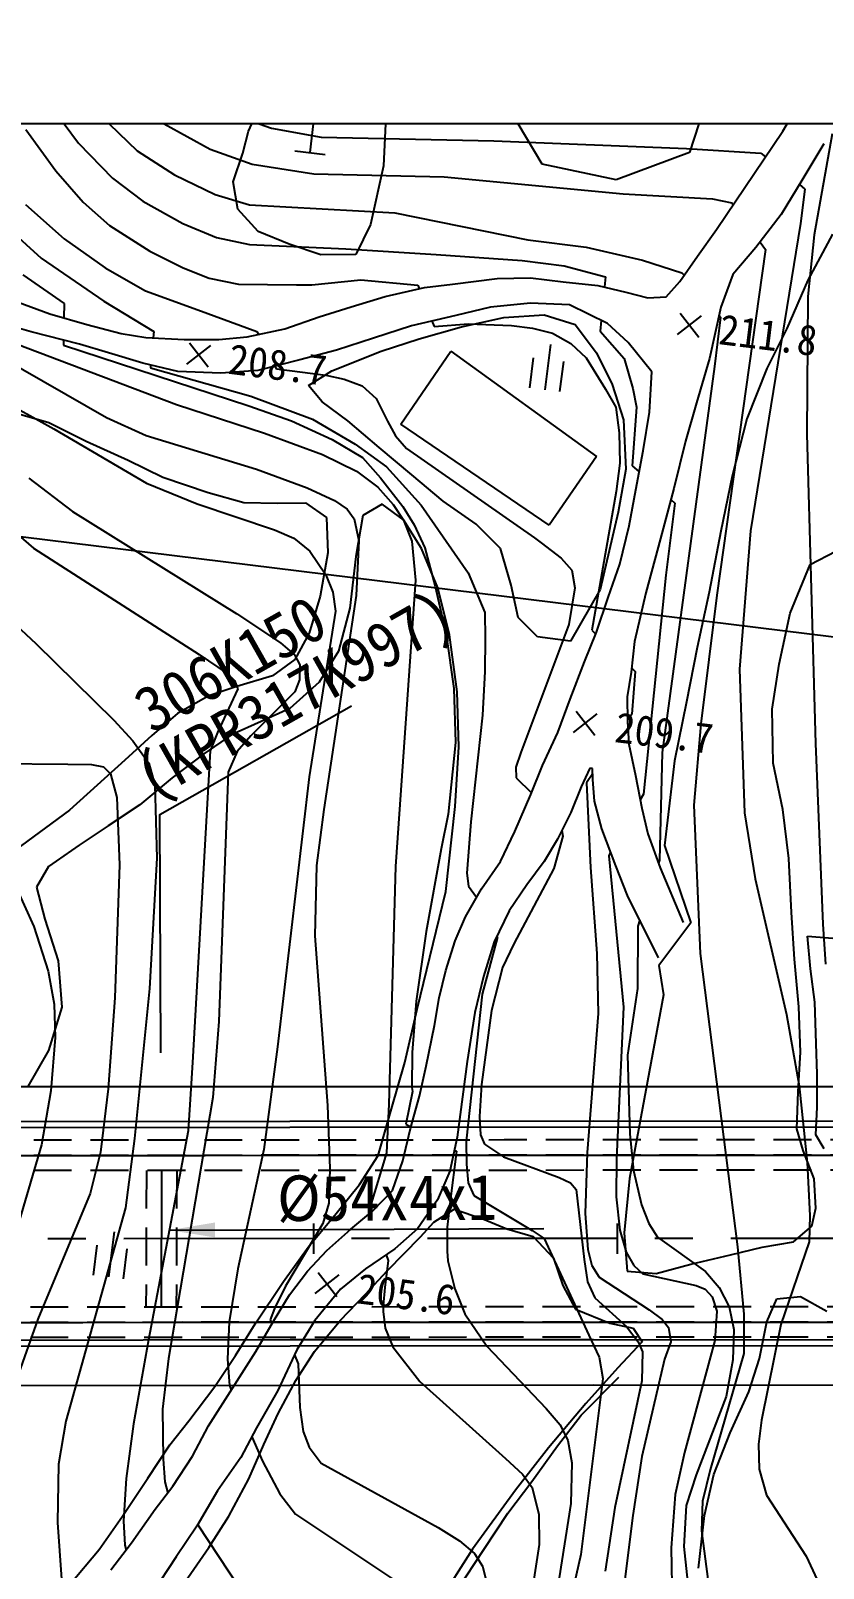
# Model space of a CAD drawing. Header units: millimetres. Extents: x 8678 to 9474, y 1103 to 1809.
# Drawn here: x 9205.9 to 9258.2, y 1453.7 to 1555 of the extents above; entities that cross this region are included whole.
import ezdxf
from ezdxf.enums import TextEntityAlignment as Align
from ezdxf.xclip import XClip

# ---------------------------------------------------------------- set-up
doc = ezdxf.new("R2010")
doc.units = ezdxf.units.MM
doc.header["$LTSCALE"] = 10
doc.header["$MEASUREMENT"] = 0
doc.header["$XCLIPFRAME"] = 2
doc.linetypes.add('CENTER', pattern=[2, 1.25, -0.25, 0.25, -0.25])
doc.linetypes.add('HIDDEN', pattern=[0.375, 0.25, -0.125])
doc.layers.add('TX-PAPR', color=2, linetype='Continuous', plot=False)
doc.layers.add('TZ-BASE', color=253, linetype='Continuous')
doc.layers.add('TZ-CABL', color=4, linetype='Continuous')
doc.styles.add('GR', font='GulimChe.ttf')
doc.styles.add('HANA', font='GulimChe.ttf')
doc.styles.get("Standard").update_dxf_attribs({"font": 'GulimChe.ttf'})
doc.linetypes.add('ZIGZAG', pattern='A,0.0001,-0.2,[131,ltypeshp.shx,S=0.2,R=0,X=-0.2,Y=0],-0.4,[131,ltypeshp.shx,S=0.2,R=180,X=0.2,Y=0],-0.2', length=0.8001)
doc.dimstyles.get("Standard").update_dxf_attribs({"dimtxt": 0.18, "dimasz": 0.18, "dimexe": 0.18, "dimexo": 0.0625, "dimgap": 0.09, "dimtad": 0, "dimtih": 1, "dimtoh": 1, "dimdec": 4, "dimzin": 0, "dimdsep": 46, "dimtxsty": 'Standard', "dimcen": 0.09, "dimadec": 0, "dimazin": 0, "dimtfac": 1, "dimtdec": 4, "dimtofl": 0, "dimtmove": 0, "dimatfit": 3, "dimfxl": 0, "dimtolj": 1, "dimtzin": 0, "dimarcsym": 0})

# ---------------------------------------------------------------- blocks, each defined once
blk = doc.blocks.new('JD-CGHF56FJ')
at = {"layer": 'TZ-BASE'}
for p, q in [((79.56, 92.47), (512.16, 38.99)), ((441.78, 77.35, 211), (444.51, 73.73, 211)), ((455.7, 74.52, 215.79), (457.14, 77.67, 215.79)), ((486.15, 77.32, 217.1), (484.77, 73.11, 217.1)), ((490.91, 74.53, 188.85), (492.72, 77.33, 188.85)), ((464.78, 76.22, 215.79), (464.6, 72.24, 215.79)), ((445.99, 75.5, 212), (448.36, 73.24, 212)), ((449.99, 75.09, 213), (453.19, 73.34, 213)), ((454.38, 75.66, 214), (457.23, 74.73, 214)), ((459.76, 73.11, 214.69), (460.05, 75.49, 214.69)), ((475.05, 72.36, 217.1), (473.33, 75.23, 217.1)), ((441.04, 74.64, 210), (443.02, 71.91, 210)), ((455.34, 73.07, 215.79), (455.7, 74.52, 215.79)), ((457.23, 74.73, 214), (460.49, 74.14, 214)), ((460.49, 74.14, 214), (471.87, 73.89, 214)), ((486.55, 68.05, 188.85), (490.91, 74.53, 188.85)), ((494.17, 74.34, 215), (492.98, 67.7, 215)), ((444.51, 73.73, 211), (446.74, 71.42, 211)), ((448.36, 73.24, 212), (450.84, 71.64, 212)), ((453.19, 73.34, 213), (455.94, 72.35, 213)), ((454.7, 71.19, 215.79), (455.34, 73.07, 215.79)), ((458.77, 73.23, 214.69), (460.75, 72.98, 214.69)), ((471.87, 73.89, 214), (484.58, 73.38, 214)), ((484.77, 73.11, 217.1), (479.93, 71.33, 217.1)), ((484.58, 73.38, 214), (489.46, 73.08, 214)), ((489.46, 73.08, 214), (489.77, 72.83, 214)), ((493.62, 73.69, 212.55), (492.18, 71.28, 212.55)), ((434.79, 72.78, 208), (442.04, 66.15, 208)), ((455.94, 72.35, 213), (460.01, 71.72, 213)), ((464.6, 72.24, 215.79), (463.75, 68.37, 215.79)), ((479.93, 71.33, 217.1), (475.05, 72.36, 217.1)), ((443.02, 71.91, 210), (444.81, 69.85, 210)), ((446.74, 71.42, 211), (448.74, 69.91, 211)), ((450.84, 71.64, 212), (453.52, 70.36, 212)), ((455, 69.38, 215.79), (454.7, 71.19, 215.79)), ((460.01, 71.72, 213), (468.61, 71.52, 213)), ((468.61, 71.52, 213), (480.4, 70.39, 213)), ((492.18, 71.28, 212.55), (490.8, 69.04, 212.55)), ((492.01, 71.01, 214), (492.37, 70.71, 214)), ((448.74, 69.91, 211), (451.37, 68.44, 211)), ((453.52, 70.36, 212), (455.78, 69.68, 212)), ((480.4, 70.39, 213), (486.28, 70.06, 213)), ((486.28, 70.06, 213), (487.55, 69.81, 213)), ((492.37, 70.71, 214), (492.09, 68.44, 214)), ((441, 69.7, 209), (443.55, 67.44, 209)), ((444.81, 69.85, 210), (446.54, 68.3, 210)), ((456.34, 67.91, 215.79), (455, 69.38, 215.79)), ((455.78, 69.68, 212), (465.36, 69.15, 212)), ((465.36, 69.15, 212), (474.11, 67.36, 212)), ((487.55, 69.81, 213), (487.64, 69.68, 213)), ((490.8, 69.04, 212.55), (489.15, 66.85, 212.55)), ((446.54, 68.3, 210), (449.2, 66.61, 210)), ((451.37, 68.44, 211), (453.6, 67.52, 211)), ((458.39, 67.08, 215.79), (456.34, 67.91, 215.79)), ((463.75, 68.37, 215.79), (462.79, 66.4, 215.79)), ((485.29, 66.28, 188.85), (486.55, 68.05, 188.85)), ((492.09, 68.44, 214), (488.79, 48.2, 214)), ((443.55, 67.44, 209), (446.27, 65.51, 209)), ((453.6, 67.52, 211), (455.78, 67.05, 211)), ((455.78, 67.05, 211), (462.11, 66.78, 211)), ((460.48, 66.37, 215.79), (458.39, 67.08, 215.79)), ((474.11, 67.36, 212), (477.96, 66.88, 212)), ((477.96, 66.88, 212), (481.67, 66.02, 212)), ((489.42, 67.21, 213), (489.78, 66.72, 213)), ((494.2, 67.73, 212.7), (492.56, 64.7, 212.7)), ((492.98, 67.7, 215), (492.57, 63.63, 215)), ((442.04, 66.15, 208), (446.18, 63.33, 208)), ((449.2, 66.61, 210), (451.41, 65.51, 210)), ((462.79, 66.4, 215.79), (460.48, 66.37, 215.79)), ((462.11, 66.78, 211), (468.08, 66.4, 211)), ((468.08, 66.4, 211), (473.74, 66, 211)), ((473.74, 66, 211), (476.51, 65.66, 211)), ((481.67, 66.02, 212), (484.27, 65.2, 212)), ((484.14, 64.61, 188.85), (485.29, 66.28, 188.85)), ((489.78, 66.72, 213), (486.56, 43.96, 213)), ((489.15, 66.85, 212.55), (487.62, 65.09, 212.55)), ((440.84, 65.06, 207), (443.56, 63.18, 207)), ((446.27, 65.51, 209), (448.92, 64, 209)), ((451.41, 65.51, 210), (453.11, 64.83, 210)), ((472.1, 64.82, 188.85), (474.29, 64.87, 188.85)), ((474.29, 64.87, 188.85), (476.44, 64.6, 188.85)), ((476.51, 65.66, 211), (479.23, 64.92, 211)), ((479.23, 64.92, 211), (479.16, 64.26, 211)), ((484.27, 65.2, 212), (484.43, 65.02, 212)), ((487.62, 65.09, 212.55), (486.84, 62.93, 212.55)), ((448.92, 64, 209), (452.36, 62.75, 209)), ((453.11, 64.83, 210), (455.04, 64.45, 210)), ((455.04, 64.45, 210), (458.86, 64.41, 210)), ((458.86, 64.41, 210), (459.89, 64.4, 210)), ((459.89, 64.4, 210), (463.12, 64.72, 210)), ((463.12, 64.72, 210), (466.86, 64.38, 210)), ((464.72, 63.63, 188.85), (467.31, 64.23, 188.85)), ((466.86, 64.38, 210), (466.95, 64.15, 210)), ((467.31, 64.23, 188.85), (469.15, 64.44, 188.85)), ((469.15, 64.44, 188.85), (472.1, 64.82, 188.85)), ((476.44, 64.6, 188.85), (478.73, 64.36, 188.85)), ((478.73, 64.36, 188.85), (480.58, 63.91, 188.85)), ((480.58, 63.91, 188.85), (482.03, 63.55, 188.85)), ((483.24, 63.62, 188.85), (484.14, 64.61, 188.85)), ((492.56, 64.7, 212.7), (491.19, 61.53, 212.7)), ((440.53, 63.26, 188.85), (442.61, 62.49, 188.85)), ((443.56, 63.18, 207), (443.54, 62.22, 207)), ((446.18, 63.33, 208), (449.47, 61.33, 208)), ((460.37, 62.3, 188.85), (462.48, 62.94, 188.85)), ((462.48, 62.94, 188.85), (464.72, 63.63, 188.85)), ((471.65, 62.92, 188.97), (469.38, 62.38, 188.97)), ((474.28, 63.2, 188.97), (471.65, 62.92, 188.97)), ((476.87, 63.08, 188.97), (474.28, 63.2, 188.97)), ((479.36, 61.86, 188.97), (476.87, 63.08, 188.97)), ((482.03, 63.55, 188.85), (483.24, 63.62, 188.85)), ((486.84, 62.93, 212.55), (486.09, 59.54, 212.55)), ((492.57, 63.63, 215), (492.5, 54.57, 215)), ((441.39, 61.31, 188.97), (438.63, 62.08, 188.97)), ((442.61, 62.49, 188.85), (445.06, 61.79, 188.85)), ((452.36, 62.75, 209), (456.26, 61.32, 209)), ((458.09, 61.51, 188.85), (460.37, 62.3, 188.85)), ((469.38, 62.38, 188.97), (466.44, 61.7, 188.97)), ((467.79, 62.02, 210), (467.94, 61.65, 210)), ((467.94, 61.65, 210), (470.21, 61.84, 210)), ((469.74, 61.63, 209.11), (472.53, 62.24, 209.11)), ((470.21, 61.84, 210), (473.03, 61.73, 210)), ((472.53, 62.24, 209.11), (475.18, 62.42, 209.11)), ((475.18, 62.42, 209.11), (477.24, 61.79, 209.11)), ((478.95, 62.06, 211), (478.88, 61.35, 211)), ((480.73, 60.6, 188.97), (479.36, 61.86, 188.97)), ((483.98, 61.13, 211.78), (485.55, 62.36, 211.78)), ((484.15, 62.53, 211.78), (485.38, 60.95, 211.78)), ((486.82, 62.28, 212), (486.42, 59.02, 212)), ((486.73, 62.39, 212), (486.82, 62.28, 212)), ((437.71, 61.52, 206), (450.97, 56.51, 206)), ((444.58, 60.5, 188.97), (441.39, 61.31, 188.97)), ((445.06, 61.79, 188.85), (447.31, 61.2, 188.85)), ((447.31, 61.2, 188.85), (448.95, 60.94, 188.85)), ((448.95, 60.94, 188.85), (451.47, 60.79, 188.85)), ((449.47, 61.33, 208), (449.43, 60.91, 208)), ((451.47, 60.79, 188.85), (453.75, 60.8, 188.85)), ((453.75, 60.8, 188.85), (455.61, 60.98, 188.85)), ((455.61, 60.98, 188.85), (458.09, 61.51, 188.85)), ((456.26, 61.32, 209), (456.36, 61.14, 209)), ((463.95, 60.88, 188.97), (461.5, 60.1, 188.97)), ((466.44, 61.7, 188.97), (463.95, 60.88, 188.97)), ((464.45, 60.04, 209.11), (466.96, 60.85, 209.11)), ((466.96, 60.85, 209.11), (469.74, 61.63, 209.11)), ((473.03, 61.73, 210), (474.42, 61.55, 210)), ((474.42, 61.55, 210), (475.74, 61.21, 210)), ((475.74, 61.21, 210), (476.95, 60.53, 210)), ((477.24, 61.79, 209.11), (478.64, 59.91, 209.11)), ((478.88, 61.35, 211), (480.47, 59.55, 211)), ((491.19, 61.53, 212.7), (489.87, 58.88, 212.7)), ((433.98, 59.84, 204), (442.87, 54.92, 204)), ((443.52, 60.77, 207), (443.51, 60.42, 207)), ((443.51, 60.42, 207), (455.72, 56.43, 207)), ((446.49, 59.91, 188.97), (444.58, 60.5, 188.97)), ((448.74, 59.24, 188.97), (446.49, 59.91, 188.97)), ((451.65, 59.17, 208.66), (453.23, 60.4, 208.66)), ((451.82, 60.57, 208.66), (453.05, 58.99, 208.66)), ((461.5, 60.1, 188.97), (459.09, 59.46, 188.97)), ((461.2, 58.74, 209.11), (464.45, 60.04, 209.11)), ((465.74, 55.23, 211.6), (469.03, 60.03, 211.6)), ((469.03, 60.03, 211.6), (478.64, 53.09, 211.6)), ((475.61, 60.47, 209.6), (475.24, 57.49, 209.6)), ((476.95, 60.53, 210), (477.96, 59.58, 210)), ((478.64, 59.91, 209.11), (479.67, 57.83, 209.11)), ((482.29, 58.66, 188.97), (480.73, 60.6, 188.97)), ((439.5, 59.59, 205), (446.35, 55.66, 205)), ((451.06, 58.69, 188.97), (448.74, 59.24, 188.97)), ((449.25, 59.12, 208), (449.24, 58.94, 208)), ((449.24, 58.94, 208), (455.85, 57.06, 208)), ((459.09, 59.46, 188.97), (456.33, 58.76, 188.97)), ((457.45, 59.05, 209), (457.55, 58.86, 209)), ((457.55, 58.86, 209), (460.81, 58.45, 209)), ((474.25, 57.61, 209.6), (474.49, 59.6, 209.6)), ((476.23, 57.37, 209.6), (476.48, 59.35, 209.6)), ((477.96, 59.58, 210), (479.24, 57.53, 210)), ((480.47, 59.55, 211), (481.03, 57.58, 211)), ((486.42, 59.02, 212), (482.97, 33.58, 212)), ((486.09, 59.54, 212.55), (485.23, 56.63, 212.55)), ((489.87, 58.88, 212.7), (488.54, 55.58, 212.7)), ((453.88, 58.59, 188.97), (451.06, 58.69, 188.97)), ((456.33, 58.76, 188.97), (453.88, 58.59, 188.97)), ((459.66, 57.76, 209.11), (461.2, 58.74, 209.11)), ((460.57, 56.7, 209.11), (459.66, 57.76, 209.11)), ((460.81, 58.45, 209), (462.02, 58.19, 209)), ((462.02, 58.19, 209), (463.2, 57.74, 209)), ((479.67, 57.83, 209.11), (480.42, 55.5, 209.11)), ((482.14, 56.01, 188.97), (482.29, 58.66, 188.97)), ((455.85, 57.06, 208), (459.92, 55.55, 208)), ((463.2, 57.74, 209), (464.11, 56.92, 209)), ((464.11, 56.92, 209), (464.86, 55.41, 209)), ((479.24, 57.53, 210), (479.92, 56.33, 210)), ((481.03, 57.58, 211), (481.27, 56.35, 211)), ((439.72, 56.14, 199.24), (442.55, 55.32, 199.24)), ((450.97, 56.51, 206), (456.77, 54.63, 206)), ((455.72, 56.43, 207), (458.55, 55.43, 207)), ((462.26, 55.44, 209.11), (460.57, 56.7, 209.11)), ((479.92, 56.33, 210), (480.13, 54.65, 210)), ((481.27, 56.35, 211), (481, 52.47, 211)), ((481.71, 53.47, 188.97), (482.14, 56.01, 188.97)), ((485.23, 56.63, 212.55), (484.5, 54.1, 212.55)), ((442.55, 55.32, 199.24), (445, 54.11, 199.24)), ((442.87, 54.92, 204), (448.98, 51.33, 204)), ((446.35, 55.66, 205), (448.97, 54.48, 205)), ((458.55, 55.43, 207), (461.23, 54.21, 207)), ((459.92, 55.55, 208), (462.73, 53.91, 208)), ((464.32, 53.68, 209.11), (462.26, 55.44, 209.11)), ((464.86, 55.41, 209), (465.4, 54.46, 209)), ((475.52, 48.56, 211.6), (465.74, 55.23, 211.6)), ((480.42, 55.5, 209.11), (480.58, 52.25, 209.11)), ((488.54, 55.58, 212.7), (487.57, 51.8, 212.7)), ((445, 54.11, 199.24), (447.77, 52.84, 199.24)), ((448.97, 54.48, 205), (456.24, 52.25, 205)), ((456.77, 54.63, 206), (460.58, 53.23, 206)), ((461.23, 54.21, 207), (463.21, 53.02, 207)), ((462.73, 53.91, 208), (464.79, 52.41, 208)), ((465.4, 54.46, 209), (466.12, 53.61, 209)), ((480.13, 54.65, 210), (480.17, 52.64, 210)), ((484.5, 54.1, 212.55), (483.74, 50.99, 212.55)), ((492.5, 54.57, 215), (493.07, 34.17, 215)), ((447.77, 52.84, 199.24), (450.07, 51.72, 199.24)), ((460.58, 53.23, 206), (462.82, 52.13, 206)), ((463.21, 53.02, 207), (464.4, 51.69, 207)), ((466.47, 51.88, 209.11), (464.32, 53.68, 209.11)), ((466.12, 53.61, 209), (474.55, 47.73, 209)), ((478.64, 53.09, 211.6), (475.52, 48.56, 211.6)), ((481.24, 50.9, 188.97), (481.71, 53.47, 188.97)), ((441.22, 51.67, 203), (444.11, 49.47, 203)), ((450.07, 51.72, 199.24), (453.04, 50.71, 199.24)), ((456.24, 52.25, 205), (459.57, 51.03, 205)), ((462.82, 52.13, 206), (464.22, 51.07, 206)), ((464.4, 51.69, 207), (465.88, 49.8, 207)), ((464.79, 52.41, 208), (467.08, 49.89, 208)), ((468.54, 50.14, 209.11), (466.47, 51.88, 209.11)), ((480.17, 52.64, 210), (479.94, 50.78, 210)), ((480.58, 52.25, 209.11), (480.07, 49.42, 209.11)), ((481, 52.47, 211), (481.45, 52.07, 211)), ((487.57, 51.8, 212.7), (486.83, 48.17, 212.7)), ((448.98, 51.33, 204), (452.33, 49.96, 204)), ((453.04, 50.71, 199.24), (455.39, 50.05, 199.24)), ((459.57, 51.03, 205), (461.38, 50.19, 205)), ((464.22, 51.07, 206), (465.24, 49.93, 206)), ((479.94, 50.78, 210), (478.34, 41.64, 210)), ((480.79, 48.51, 188.97), (481.24, 50.9, 188.97)), ((483.74, 50.99, 212.55), (482.85, 47.69, 212.55)), ((438.42, 49.73, 202), (441.54, 47.04, 202)), ((452.33, 49.96, 204), (457.41, 48.26, 204)), ((455.39, 50.05, 199.24), (457.61, 50.02, 199.24)), ((457.61, 50.02, 199.24), (459.46, 50.03, 199.24)), ((459.46, 50.03, 199.24), (460.85, 49.08, 199.24)), ((461.38, 50.19, 205), (462.2, 49.61, 205)), ((464.51, 49.95, 207.1), (463.25, 49.21, 207.1)), ((465.93, 48.92, 207.1), (464.51, 49.95, 207.1)), ((465.24, 49.93, 206), (465.93, 48.89, 206)), ((465.88, 49.8, 207), (466.62, 48.58, 207)), ((467.08, 49.89, 208), (470.19, 45.43, 208)), ((470.7, 48.63, 209.11), (468.54, 50.14, 209.11)), ((483.8, 50.02, 211), (483.21, 45.28, 211)), ((483.54, 50.25, 211), (483.8, 50.02, 211)), ((444.11, 49.47, 203), (454.93, 42.73, 203)), ((460.85, 49.08, 199.24), (460.93, 46.74, 199.24)), ((462.2, 49.61, 205), (462.68, 48.99, 205)), ((462.68, 48.99, 205), (462.97, 47.53, 205)), ((463.25, 49.21, 207.1), (462.77, 46.5, 207.1)), ((467.11, 47.03, 207.1), (465.93, 48.92, 207.1)), ((465.93, 48.89, 206), (466.46, 47.51, 206)), ((472.31, 47.02, 209.11), (470.7, 48.63, 209.11)), ((480.07, 49.42, 209.11), (478.89, 44.32, 209.11)), ((457.41, 48.26, 204), (458.69, 47.7, 204)), ((458.69, 47.7, 204), (459.75, 46.86, 204)), ((466.62, 48.58, 207), (467.32, 47.08, 207)), ((474.55, 47.73, 209), (475, 47.4, 209)), ((480.17, 45.99, 188.97), (480.79, 48.51, 188.97)), ((482.85, 47.69, 212.55), (481.88, 44.11, 212.55)), ((486.83, 48.17, 212.7), (486.07, 44.15, 212.7)), ((488.79, 48.2, 214), (488.06, 39.07, 214)), ((435.31, 46.68, 201), (441.69, 40.77, 201)), ((441.54, 47.04, 202), (452.46, 40.04, 202)), ((459.75, 46.86, 204), (460.81, 45.29, 204)), ((460.93, 46.74, 199.24), (460.42, 43.88, 199.24)), ((462.97, 47.53, 205), (462.8, 43.92, 205)), ((466.46, 47.51, 206), (466.72, 44.95, 206)), ((468.18, 44.43, 207.1), (467.11, 47.03, 207.1)), ((467.32, 47.08, 207), (468.01, 44.52, 207)), ((473.01, 44.61, 209.11), (472.31, 47.02, 209.11)), ((475, 47.4, 209), (476.3, 46.39, 209)), ((492.71, 45.97, 212.7), (494.42, 46.86, 212.7)), ((462.77, 46.5, 207.1), (462.38, 43.1, 207.1)), ((476.3, 46.39, 209), (477.02, 45.59, 209)), ((477.02, 45.59, 209), (477.22, 44.44, 209)), ((479.41, 43.8, 188.97), (480.17, 45.99, 188.97)), ((491.41, 42.77, 212.7), (492.71, 45.97, 212.7)), ((460.81, 45.29, 204), (461.26, 44.14, 204)), ((466.72, 44.95, 206), (465.39, 26.08, 206)), ((470.19, 45.43, 208), (471.28, 42.81, 208)), ((473.47, 42.49, 209.11), (473.01, 44.61, 209.11)), ((483.21, 45.28, 211), (481.73, 30.83, 211)), ((460.42, 43.88, 199.24), (459.7, 41.44, 199.24)), ((462.8, 43.92, 205), (460.66, 29.82, 205)), ((461.26, 44.14, 204), (461.45, 42.9, 204)), ((468.01, 44.52, 207), (468.74, 41.35, 207)), ((468.95, 41.34, 207.1), (468.18, 44.43, 207.1)), ((477.22, 44.44, 209), (476.81, 42.03, 209)), ((478.89, 44.32, 209.11), (476.93, 40.92, 209.11)), ((478.63, 41.52, 188.97), (479.41, 43.8, 188.97)), ((481.88, 44.11, 212.55), (481.15, 40.9, 212.55)), ((486.07, 44.15, 212.7), (485.28, 40.51, 212.7)), ((486.56, 43.96, 213), (485.51, 35.47, 213)), ((454.93, 42.73, 203), (457.81, 40.81, 203)), ((461.45, 42.9, 204), (459.7, 31.99, 204)), ((462.38, 43.1, 207.1), (461.64, 40.27, 207.1)), ((471.28, 42.81, 208), (471.3, 41.1, 208)), ((490.68, 39.4, 212.7), (491.41, 42.77, 212.7)), ((474.75, 41.2, 209.11), (473.47, 42.49, 209.11)), ((476.81, 42.03, 209), (473.65, 33.58, 209)), ((478.34, 41.64, 210), (478.58, 41.41, 210)), ((441.69, 40.77, 201), (446.84, 35.71, 201)), ((457.81, 40.81, 203), (458.73, 40.02, 203)), ((459.7, 41.44, 199.24), (458.76, 39.72, 199.24)), ((468.74, 41.35, 207), (469.24, 37.81, 207)), ((469.46, 37.59, 207.1), (468.95, 41.34, 207.1)), ((471.3, 41.1, 208), (471.27, 38.92, 208)), ((476.93, 40.92, 209.11), (474.75, 41.2, 209.11)), ((477.84, 39.55, 188.97), (478.63, 41.52, 188.97)), ((481.15, 40.9, 212.55), (480.92, 38.87, 212.55)), ((452.46, 40.04, 202), (454.31, 38.8, 202)), ((458.76, 39.72, 199.24), (457.28, 38.63, 199.24)), ((458.73, 40.02, 203), (459.08, 39.37, 203)), ((461.64, 40.27, 207.1), (460.36, 38.23, 207.1)), ((476.91, 37.09, 188.97), (477.84, 39.55, 188.97)), ((485.28, 40.51, 212.7), (484.58, 36.92, 212.7)), ((454.31, 38.8, 202), (454.78, 38.34, 202)), ((457.28, 38.63, 199.24), (454.93, 37.93, 199.24)), ((459.08, 39.37, 203), (459.07, 38.37, 203)), ((471.27, 38.92, 208), (471.13, 36.04, 208)), ((480.92, 38.87, 212.55), (480.67, 37.26, 212.55)), ((480.95, 39.16, 210), (481.19, 38.93, 210)), ((481.19, 38.93, 210), (480.97, 36.12, 210)), ((488.06, 39.07, 214), (488.4, 29.6, 214)), ((490.21, 36.43, 212.7), (490.68, 39.4, 212.7)), ((454.93, 37.93, 199.24), (453.1, 37.31, 199.24)), ((455, 37.78, 202), (453.66, 34.91, 202)), ((454.78, 38.34, 202), (455, 37.78, 202)), ((458.75, 37.58, 203), (455.85, 34.68, 203)), ((460.36, 38.23, 207.1), (458.43, 36.48, 207.1)), ((459.07, 38.37, 203), (458.75, 37.58, 203)), ((469.24, 37.81, 207), (469.34, 34.25, 207)), ((469.57, 33.96, 207.1), (469.46, 37.59, 207.1)), ((453.1, 37.31, 199.24), (451.03, 36.15, 199.24)), ((458.43, 36.48, 207.1), (456.55, 35.62, 207.1)), ((476.09, 34.91, 188.97), (476.91, 37.09, 188.97)), ((480.67, 37.26, 212.55), (480.68, 35.62, 212.55)), ((484.58, 36.92, 212.7), (483.78, 33.03, 212.7)), ((446.84, 35.71, 201), (448.09, 34.36, 201)), ((451.03, 36.15, 199.24), (449.34, 34.71, 199.24)), ((456.55, 35.62, 207.1), (454.58, 34.75, 207.1)), ((471.13, 36.04, 208), (470.36, 29.02, 208)), ((477.12, 34.9, 209.74), (478.69, 36.13, 209.74)), ((477.29, 36.3, 209.74), (478.52, 34.73, 209.74)), ((480.97, 36.12, 210), (480.68, 35.69, 210)), ((480.68, 35.62, 212.55), (480.78, 34.13, 212.55)), ((485.51, 35.47, 213), (485.05, 30.12, 213)), ((490.29, 32.89, 212.7), (490.21, 36.43, 212.7)), ((449.34, 34.71, 199.24), (447.56, 33.09, 199.24)), ((454.58, 34.75, 207.1), (452.76, 33.49, 207.1)), ((453.66, 34.91, 202), (453.17, 33.7, 202)), ((455.85, 34.68, 203), (454.95, 33.64, 203)), ((475.09, 32.73, 188.97), (476.09, 34.91, 188.97)), ((448.09, 34.36, 201), (449.14, 32.88, 201)), ((452.76, 33.49, 207.1), (450.67, 31.92, 207.1)), ((453.17, 33.7, 202), (452.02, 13.15, 202)), ((454.95, 33.64, 203), (454.37, 32.28, 203)), ((469.34, 34.25, 207), (468.86, 29.52, 207)), ((469.32, 30.03, 207.1), (469.57, 33.96, 207.1)), ((473.65, 33.58, 209), (473.33, 32.61, 209)), ((480.78, 34.13, 212.55), (481.2, 32.07, 212.55)), ((482.97, 33.58, 212), (482.8, 26.49, 212)), ((493.07, 34.17, 215), (493.56, 22.28, 215)), ((438.04, 32.87, 200), (443.79, 32.82, 200)), ((443.79, 32.82, 200), (445.36, 32.79, 200)), ((447.56, 33.09, 199.24), (443.9, 29.79, 199.24)), ((445.36, 32.79, 200), (446.15, 32.63, 200)), ((446.15, 32.63, 200), (446.61, 32.17, 200)), ((449.14, 32.88, 201), (449.54, 31.46, 201)), ((473.33, 32.61, 209), (473.34, 31.91, 209)), ((474.32, 30.81, 188.97), (475.09, 32.73, 188.97)), ((478.19, 32.56, 203.58), (477.63, 31.32, 203.58)), ((478.38, 32.52, 203.58), (478.19, 32.56, 203.58)), ((478.4, 31.81, 203.58), (478.38, 32.52, 203.58)), ((483.78, 33.03, 212.7), (483.11, 27.45, 212.7)), ((490.92, 29.82, 212.7), (490.29, 32.89, 212.7)), ((446.61, 32.17, 200), (447.03, 30.62, 200)), ((450.67, 31.92, 207.1), (448.54, 30.13, 207.1)), ((449.54, 31.46, 201), (449.66, 26.63, 201)), ((454.37, 32.28, 203), (453.75, 15.85, 203)), ((459.7, 31.99, 204), (457.61, 14.18, 204)), ((473.34, 31.91, 209), (474.36, 30.92, 209)), ((478.39, 32.21, 210), (477.98, 31.59, 210)), ((477.98, 31.59, 210), (478.25, 26.01, 210)), ((478.5, 30.37, 203.58), (478.4, 31.81, 203.58)), ((481.2, 32.07, 212.55), (481.63, 29.92, 212.55)), ((447.03, 30.62, 200), (447.2, 26.18, 200)), ((473.26, 28.37, 188.97), (474.32, 30.81, 188.97)), ((477.63, 31.32, 203.58), (476.95, 29.63, 203.58)), ((481.73, 30.83, 211), (481.52, 30.46, 211)), ((443.9, 29.79, 199.24), (440.33, 27.14, 199.24)), ((448.54, 30.13, 207.1), (446.45, 28.76, 207.1)), ((460.66, 29.82, 205), (460.19, 26.13, 205)), ((468.86, 29.52, 207), (468.4, 27.23, 207)), ((468.71, 24.43, 207.1), (469.32, 30.03, 207.1)), ((476.95, 29.63, 203.58), (476.07, 27.87, 203.58)), ((478.98, 28.55, 203.58), (478.5, 30.37, 203.58)), ((481.63, 29.92, 212.55), (482.02, 28.23, 212.55)), ((485.05, 30.12, 213), (485.46, 20.34, 213)), ((488.4, 29.6, 214), (489.09, 25.25, 214)), ((491.32, 26.61, 212.7), (490.92, 29.82, 212.7)), ((446.45, 28.76, 207.1), (444.54, 27.48, 207.1)), ((470.36, 29.02, 208), (470.1, 25.63, 208)), ((472.32, 26.41, 188.97), (473.26, 28.37, 188.97)), ((476.36, 28.44, 209), (476.42, 28.08, 209)), ((479.91, 26.11, 203.58), (478.98, 28.55, 203.58)), ((444.54, 27.48, 207.1), (442.52, 26.07, 207.1)), ((476.07, 27.87, 203.58), (475.19, 26.4, 203.58)), ((476.42, 28.08, 209), (475.83, 25.94, 209)), ((482.02, 28.23, 212.55), (482.84, 25.99, 212.55)), ((483.11, 27.45, 212.7), (484.86, 22.36, 212.7)), ((449.66, 26.63, 201), (449.18, 18.03, 201)), ((468.4, 27.23, 207), (467.41, 21.79, 207)), ((471.06, 24.61, 188.97), (472.32, 26.41, 188.97)), ((475.19, 26.4, 203.58), (474.04, 24.86, 203.58)), ((479.56, 27.03, 211), (479.46, 26.77, 211)), ((479.46, 26.77, 211), (480.42, 16.8, 211)), ((482.8, 26.49, 212), (482.73, 26.29, 212)), ((491.49, 23.04, 212.7), (491.32, 26.61, 212.7)), ((442.52, 26.07, 207.1), (441.74, 24.72, 207.1)), ((447.2, 26.18, 200), (446.9, 17.43, 200)), ((460.19, 26.13, 205), (460.08, 21.51, 205)), ((465.39, 26.08, 206), (464.95, 10.42, 206)), ((470.1, 25.63, 208), (470.2, 24.77, 208)), ((475.83, 25.94, 209), (473.2, 20.98, 209)), ((478.25, 26.01, 210), (478.67, 20.34, 210)), ((480.69, 24.16, 203.58), (479.91, 26.11, 203.58)), ((482.84, 25.99, 212.55), (484.35, 22.38, 212.55)), ((440.29, 24.94, 199), (441.56, 22.12, 199)), ((441.74, 24.72, 207.1), (442.28, 22.61, 207.1)), ((466.82, 16.67, 207.1), (468.71, 24.43, 207.1)), ((470.01, 22.76, 188.97), (471.06, 24.61, 188.97)), ((470.2, 24.77, 208), (470.74, 24.06, 208)), ((474.04, 24.86, 203.58), (472.88, 23.16, 203.58)), ((489.09, 25.25, 214), (491.15, 16.33, 214)), ((482.73, 20.06, 203.58), (480.69, 24.16, 203.58)), ((442.28, 22.61, 207.1), (443.16, 19.86, 207.1)), ((469.32, 21.17, 188.97), (470.01, 22.76, 188.97)), ((472.88, 23.16, 203.58), (471.9, 21.11, 203.58)), ((481.49, 22.55, 212), (481.36, 22.15, 212)), ((484.86, 22.36, 212.7), (482.74, 19.56, 212.7)), ((491.68, 19.97, 212.7), (491.49, 23.04, 212.7)), ((441.56, 22.12, 199), (442.5, 19.18, 199)), ((460.08, 21.51, 205), (460.91, 10.33, 205)), ((467.41, 21.79, 207), (466.76, 17.21, 207)), ((472.11, 21.41, 208), (471.11, 17.66, 208)), ((472.08, 21.47, 208), (472.11, 21.41, 208)), ((481.36, 22.15, 212), (481.35, 18.04, 212)), ((492.74, 19.32, 215.96), (492.55, 21.48, 215.96)), ((492.55, 21.48, 215.96), (498.47, 21, 215.96)), ((493.56, 22.28, 215), (493.73, 19.63, 215)), ((468.7, 19.22, 188.97), (469.32, 21.17, 188.97)), ((471.9, 21.11, 203.58), (471.19, 18.82, 203.58)), ((473.2, 20.98, 209), (472.45, 19.41, 209)), ((478.67, 20.34, 210), (478.76, 16.38, 210)), ((485.46, 20.34, 213), (487.94, 1.02, 213)), ((443.16, 19.86, 207.1), (443.41, 16.81, 207.1)), ((472.45, 19.41, 209), (471.72, 16.59, 209)), ((482.74, 19.56, 212.7), (483.06, 17.62, 212.7)), ((491.97, 16.83, 212.7), (491.68, 19.97, 212.7)), ((493.03, 17.13, 215.96), (492.74, 19.32, 215.96)), ((442.5, 19.18, 199), (442.89, 17, 199)), ((468.27, 17.42, 188.97), (468.7, 19.22, 188.97)), ((471.19, 18.82, 203.58), (470.63, 16.46, 203.58)), ((446.9, 17.43, 200), (446.46, 11.43, 200)), ((449.18, 18.03, 201), (448.2, 8.15, 201)), ((467.97, 15.6, 188.97), (468.27, 17.42, 188.97)), ((471.11, 17.66, 208), (470.06, 7.97, 208)), ((481.35, 18.04, 212), (480.69, 13.65, 212)), ((483.06, 17.62, 212.7), (481.79, 10.74, 212.7)), ((443.41, 16.81, 207.1), (442.53, 13.96, 207.1)), ((442.89, 17, 199), (442.97, 14.8, 199)), ((466, 13.15, 207.1), (466.82, 16.67, 207.1)), ((466.76, 17.21, 207), (466.49, 13.82, 207)), ((470.63, 16.46, 203.58), (470.11, 13.23, 203.58)), ((471.72, 16.59, 209), (471.07, 11.71, 209)), ((478.76, 16.38, 210), (478.03, 7.22, 210)), ((480.42, 16.8, 211), (479.95, 6.82, 211)), ((491.15, 16.33, 214), (492, 11.63, 214)), ((492.08, 13.83, 212.7), (491.97, 16.83, 212.7)), ((493.11, 14.4, 215.96), (493.03, 17.13, 215.96)), ((453.75, 15.85, 203), (453.35, 10.85, 203)), ((467.41, 12.91, 188.97), (467.97, 15.6, 188.97)), ((442.97, 14.8, 199), (442.68, 11.3, 199)), ((493.17, 12.38, 215.96), (493.11, 14.4, 215.96)), ((442.53, 13.96, 207.1), (441.17, 11.57, 207.1)), ((457.61, 14.18, 204), (456.71, 7.42, 204)), ((466.49, 13.82, 207), (466.48, 11.52, 207)), ((470.11, 13.23, 203.58), (469.8, 10.89, 203.58)), ((480.69, 13.65, 212), (480.84, 8.44, 212)), ((491.93, 11.22, 212.7), (492.08, 13.83, 212.7)), ((452.02, 13.15, 202), (451.74, 8.65, 202)), ((465.14, 10.1, 207.1), (466, 13.15, 207.1)), ((466.98, 10.95, 188.97), (467.41, 12.91, 188.97)), ((493.19, 10.22, 215.96), (493.17, 12.38, 215.96)), ((512.29, 11.56), (315.44, 11.52)), ((512.29, 11.56), (315.44, 11.52)), ((442.68, 11.3, 199), (442.07, 7.74, 199)), ((446.46, 11.43, 200), (445.95, 7.24, 200)), ((466.51, 11.24, 207), (466.07, 9.1, 207)), ((466.48, 11.52, 207), (466.51, 11.24, 207)), ((471.07, 11.71, 209), (470.92, 9.59, 209)), ((491.84, 8.78, 212.7), (491.93, 11.22, 212.7)), ((492, 11.63, 214), (492.52, 6.56, 214)), ((453.35, 10.85, 203), (450.43, -6.34, 203)), ((460.91, 10.33, 205), (461.07, 6.18, 205)), ((464.95, 10.42, 206), (464.79, 7.21, 206)), ((466.38, 8.82, 188.97), (466.98, 10.95, 188.97)), ((469.8, 10.89, 203.58), (469.46, 8.23, 203.58)), ((481.79, 10.74, 212.7), (480.82, 5.51, 212.7)), ((493.1, 8.4, 215.96), (493.19, 10.22, 215.96)), ((438.43, 9.27), (458.44, 9.3)), ((458.44, 9.3), (478.45, 9.31)), ((464.25, 7.03, 207.1), (465.14, 10.1, 207.1)), ((470.92, 9.59, 209), (471, 8.4, 209)), ((478.45, 9.31), (498.46, 9.29)), ((438.43, 8.87), (458.44, 8.9)), ((448.2, 8.15, 201), (447.6, 3.58, 201)), ((451.74, 8.65, 202), (449.11, -5.11, 202)), ((458.44, 8.9), (478.45, 8.91)), ((465.87, 6.68, 188.97), (466.38, 8.82, 188.97)), ((466.07, 9.1, 207), (466.41, 8.92, 207)), ((469.46, 8.23, 203.58), (468.98, 6, 203.58)), ((471, 8.4, 209), (471.26, 7.78, 209)), ((478.45, 8.91), (498.46, 8.89)), ((480.84, 8.44, 212), (481.08, 6.05, 212)), ((492.26, 7.36, 212.7), (491.84, 8.78, 212.7)), ((493.65, 7.48, 215.96), (493.1, 8.4, 215.96)), ((442.07, 7.74, 199), (439.14, -2.16, 199)), ((445.95, 7.24, 200), (445.28, 4.52, 200)), ((456.71, 7.42, 204), (455, -0.43, 204)), ((464.79, 7.21, 206), (463.73, 3.64, 206)), ((469.41, 7.31, 207), (469, 4.02, 207)), ((469.28, 7.38, 207), (469.41, 7.31, 207)), ((470.06, 7.97, 208), (470.07, 6.46, 208)), ((471.26, 7.78, 209), (472.51, 6.94, 209)), ((478.03, 7.22, 210), (477.9, 3.21, 210)), ((492.99, 5.5, 212.7), (492.26, 7.36, 212.7)), ((461.07, 6.18, 205), (460.99, 3.9, 205)), ((463.03, 5.11, 207.1), (464.25, 7.03, 207.1)), ((465.19, 4.73, 188.97), (465.87, 6.68, 188.97)), ((470.07, 6.46, 208), (470.18, 5.23, 208)), ((472.51, 6.94, 209), (476.18, 5.59, 209)), ((479.95, 6.82, 211), (479.93, 4.31, 211)), ((492.52, 6.56, 214), (492.69, 3.07, 214)), ((461.48, 3.2, 207.1), (463.03, 5.11, 207.1)), ((468.98, 6, 203.58), (468.17, 4.12, 203.58)), ((470.18, 5.23, 208), (470.55, 4.4, 208)), ((476.18, 5.59, 209), (476.92, 5.24, 209)), ((476.92, 5.24, 209), (477.31, 4.78, 209)), ((480.82, 5.51, 212.7), (480.46, 1.93, 212.7)), ((481.08, 6.05, 212), (481.61, 3.78, 212)), ((493.09, 3.55, 212.7), (492.99, 5.5, 212.7)), ((445.28, 4.52, 200), (441.83, -3.76, 200)), ((463.91, 3.39, 188.97), (465.19, 4.73, 188.97)), ((468.17, 4.12, 203.58), (466.85, 2.2, 203.58)), ((470.55, 4.4, 208), (474.39, 2.08, 208)), ((477.31, 4.78, 209), (477.83, 0.17, 209)), ((479.93, 4.31, 211), (480.17, 2.11, 211)), ((447.6, 3.58, 201), (443.67, -10.47, 201)), ((459.64, 0.99, 207.1), (461.48, 3.2, 207.1)), ((460.99, 3.9, 205), (460.6, 2.55, 205)), ((462.46, 2.18, 188.97), (463.91, 3.39, 188.97)), ((463.73, 3.64, 206), (463.71, 3.22, 206)), ((467.93, 2.63, 199.8), (469.25, 3.49, 199.8)), ((469, 4.02, 207), (468.79, 2.3, 207)), ((469.25, 3.49, 199.8), (471.15, 2.85, 199.8)), ((477.9, 3.21, 210), (478.07, 0.83, 210)), ((481.61, 3.78, 212), (482.08, 2.54, 212)), ((492.69, 3.07, 214), (492.66, 1.35, 214)), ((492.83, 2.37, 212.7), (493.09, 3.55, 212.7)), ((460.6, 2.55, 205), (458.15, -1.58, 205)), ((460, 2.55), (460, 0.55)), ((460.86, 0.78, 188.97), (462.46, 2.18, 188.97)), ((466.85, 2.2, 203.58), (465.34, 0.88, 203.58)), ((467.04, 1.67, 199.8), (467.93, 2.63, 199.8)), ((468.79, 2.3, 207), (468.79, 0.73, 207)), ((471.15, 2.85, 199.8), (472.74, 2.2, 199.8)), ((472.74, 2.2, 199.8), (474.47, 1.7, 199.8)), ((474.39, 2.08, 208), (475.2, 1.57, 208)), ((480, 2.55), (480, 0.55)), ((480.17, 2.11, 211), (480.59, 0.66, 211)), ((482.08, 2.54, 212), (482.65, 1.64, 212)), ((491.62, 1.35, 212.7), (492.83, 2.37, 212.7)), ((445.49, -0.85, 200.77), (445.73, 1.13, 200.77)), ((446.85, 2, 200.77), (446.48, -0.97, 200.77)), ((464.86, -0.54, 199.8), (467.04, 1.67, 199.8)), ((474.47, 1.7, 199.8), (475.8, 0.26, 199.8)), ((475.2, 1.57, 208), (478.14, -4.8, 208)), ((480.46, 1.93, 212.7), (480.66, -0.58, 212.7)), ((482.65, 1.64, 212), (485.83, -0.61, 212)), ((487.94, 1.02, 213), (488.35, -3.43, 213)), ((489.56, 0.99, 212.7), (491.62, 1.35, 212.7)), ((492.66, 1.35, 214), (490.78, -4.1, 214)), ((447.47, -1.1, 200.77), (447.72, 0.89, 200.77)), ((458.01, -1.28, 207.1), (459.64, 0.99, 207.1)), ((459.6, -0.59, 188.97), (460.86, 0.78, 188.97)), ((465.34, 0.88, 203.58), (463.41, -0.43, 203.58)), ((464.91, 0.12, 206), (464.69, -1.66, 206)), ((464.77, 0.49, 206), (464.91, 0.12, 206)), ((468.79, 0.73, 207), (468.84, 0.1, 207)), ((468.84, 0.1, 207), (469.3, -1.75, 207)), ((475.8, 0.26, 199.8), (476.43, -1.54, 199.8)), ((477.83, 0.17, 209), (478.05, -1.29, 209)), ((478.07, 0.83, 210), (478.33, -0.21, 210)), ((480.59, 0.66, 211), (481.1, -0.22, 211)), ((484.86, -0.13, 212.7), (487.48, 0.49, 212.7)), ((487.48, 0.49, 212.7), (489.56, 0.99, 212.7)), ((455, -0.43, 204), (454.43, -3.94, 204)), ((458.4, -2.15, 188.97), (459.6, -0.59, 188.97)), ((460.11, -2.07, 205.57), (461.69, -0.84, 205.57)), ((460.29, -0.67, 205.57), (461.52, -2.25, 205.57)), ((463.41, -0.43, 203.58), (461.77, -1.78, 203.58)), ((463.4, -2.12, 199.8), (464.86, -0.54, 199.8)), ((478.33, -0.21, 210), (478.81, -0.99, 210)), ((478.81, -0.99, 210), (482.1, -3.14, 210)), ((480.66, -0.58, 212.7), (482.58, -0.74, 212.7)), ((481.1, -0.22, 211), (481.7, -0.77, 211)), ((481.7, -0.77, 211), (485.21, -1.54, 211)), ((482.58, -0.74, 212.7), (484.86, -0.13, 212.7)), ((485.83, -0.61, 212), (486.73, -1.66, 212)), ((456.15, -4.06, 207.1), (458.01, -1.28, 207.1)), ((458.15, -1.58, 205), (457.42, -3.05, 205)), ((461.77, -1.78, 203.58), (460.07, -3.84, 203.58)), ((464.69, -1.66, 206), (464.58, -2.85, 206)), ((469.3, -1.75, 207), (469.96, -3.41, 207)), ((476.43, -1.54, 199.8), (477.26, -3.09, 199.8)), ((478.05, -1.29, 209), (478.54, -2.35, 209)), ((485.21, -1.54, 211), (485.81, -1.77, 211)), ((485.81, -1.77, 211), (486.27, -2.29, 211)), ((486.73, -1.66, 212), (487.38, -2.95, 212)), ((457.35, -3.88, 188.97), (458.4, -2.15, 188.97)), ((461.77, -3.82, 199.8), (463.4, -2.12, 199.8)), ((464.58, -2.85, 206), (464.59, -3.25, 206)), ((478.54, -2.35, 209), (480.62, -4.24, 209)), ((486.27, -2.29, 211), (486.58, -3.22, 211)), ((487.38, -2.95, 212), (487.68, -4.43, 212)), ((489.87, -3.92, 212.04), (490.53, -2.42, 212.04)), ((490.53, -2.42, 212.04), (492.09, -2.27, 212.04)), ((492.09, -2.27, 212.04), (493.82, -3.23, 212.04)), ((441.83, -3.76, 200), (440.43, -7.67, 200)), ((454.43, -3.94, 204), (454.33, -6.38, 204)), ((456.19, -5.89, 188.97), (457.35, -3.88, 188.97)), ((457.42, -3.05, 205), (457.14, -3.8, 205)), ((457.14, -3.8, 205), (457.28, -3.99, 205)), ((460.07, -3.84, 203.58), (458.89, -5.78, 203.58)), ((460.05, -5.89, 199.8), (461.77, -3.82, 199.8)), ((464.59, -3.25, 206), (464.72, -4.35, 206)), ((469.96, -3.41, 207), (471.41, -5.54, 207)), ((477.26, -3.09, 199.8), (479.51, -4.01, 199.8)), ((479.51, -4.01, 199.8), (481.06, -4.35, 199.8)), ((482.1, -3.14, 210), (482.97, -3.78, 210)), ((482.97, -3.78, 210), (483.39, -4.3, 210)), ((486.58, -3.22, 211), (486.44, -5.17, 211)), ((488.35, -3.43, 213), (488.35, -6.02, 213)), ((489.39, -6.35, 212.04), (489.87, -3.92, 212.04)), ((454.84, -6.15, 207.1), (456.15, -4.06, 207.1)), ((464.72, -4.35, 206), (465.22, -5.58, 206)), ((478.14, -4.8, 208), (478.81, -6.26, 208)), ((480.62, -4.24, 209), (481.39, -5.24, 209)), ((481.06, -4.35, 199.8), (481.64, -5.24, 199.8)), ((483.39, -4.3, 210), (483.53, -5.25, 210)), ((487.68, -4.43, 212), (487.62, -6.44, 212)), ((490.78, -4.1, 214), (489.52, -10.4, 214)), ((438.46, -5.13), (458.45, -5.1)), ((438.46, -5.53), (458.45, -5.5)), ((449.11, -5.11, 202), (448.12, -10.64, 202)), ((454.8, -8.05, 188.97), (456.19, -5.89, 188.97)), ((458.89, -5.78, 203.58), (457.63, -8.45, 203.58)), ((458.45, -5.1), (478.44, -5.09)), ((458.45, -5.5), (478.44, -5.49)), ((458.83, -7.79, 199.8), (460.05, -5.89, 199.8)), ((465.22, -5.58, 206), (466.99, -7.85, 206)), ((471.41, -5.54, 207), (475.33, -9.65, 207)), ((478.44, -5.09), (498.44, -5.11)), ((478.44, -5.49), (498.44, -5.51)), ((481.64, -5.24, 199.8), (480.04, -6.96, 199.8)), ((481.39, -5.24, 209), (481.68, -5.91, 209)), ((481.68, -5.91, 209), (481.63, -7.81, 209)), ((483.53, -5.25, 210), (483.13, -6.38, 210)), ((486.44, -5.17, 211), (484.44, -12.55, 211)), ((488.35, -6.02, 213), (486.12, -13.69, 213)), ((450.43, -6.34, 203), (450.04, -9.68, 203)), ((453.49, -8.2, 207.1), (454.84, -6.15, 207.1)), ((454.33, -6.38, 204), (454.45, -8.12, 204)), ((458.74, -6.1, 205), (458.99, -6.7, 205)), ((458.99, -6.7, 205), (459.1, -9.58, 205)), ((480.04, -6.96, 199.8), (477.93, -9.31, 199.8)), ((478.81, -6.26, 208), (479.06, -7.67, 208)), ((483.13, -6.38, 210), (481.62, -12.8, 210)), ((487.62, -6.44, 212), (487.18, -8.84, 212)), ((488.68, -8.55, 212.04), (489.39, -6.35, 212.04)), ((438.47, -8.13), (458.46, -8.1)), ((438.47, -8.13), (458.46, -8.1)), ((453.08, -10.78, 188.97), (454.8, -8.05, 188.97)), ((457.66, -9.98, 199.8), (458.83, -7.79, 199.8)), ((458.46, -8.1), (478.44, -8.09)), ((458.46, -8.1), (478.44, -8.09)), ((466.99, -7.85, 206), (472.65, -12.94, 206)), ((479.06, -7.67, 208), (477.6, -19.27, 208)), ((477.62, -10.09, 207.82), (480.11, -7.58, 207.82)), ((478.44, -8.09), (498.43, -8.11)), ((478.44, -8.09), (498.43, -8.11)), ((481.63, -7.81, 209), (479.84, -16.16, 209)), ((451.77, -10.45, 207.1), (453.49, -8.2, 207.1)), ((454.45, -8.12, 204), (454.57, -8.4, 204)), ((457.63, -8.45, 203.58), (456.23, -10.91, 203.58)), ((487.18, -8.84, 212), (485.21, -14, 212)), ((487.44, -11.24, 212.04), (488.68, -8.55, 212.04)), ((450.04, -9.68, 203), (450.08, -12.97, 203)), ((456.71, -12.02, 199.8), (457.66, -9.98, 199.8)), ((459.1, -9.58, 205), (459.31, -11.15, 205)), ((475.33, -9.65, 207), (476.24, -10.71, 207)), ((477.93, -9.31, 199.8), (475.47, -12.24, 199.8)), ((476.08, -12.11, 207.82), (477.62, -10.09, 207.82)), ((443.67, -10.47, 201), (443.19, -13.31, 201)), ((448.12, -10.64, 202), (447.64, -14.26, 202)), ((450.52, -12.03, 207.1), (451.77, -10.45, 207.1)), ((452.01, -12.77, 188.97), (453.08, -10.78, 188.97)), ((456.23, -10.91, 203.58), (455.2, -12.86, 203.58)), ((476.24, -10.71, 207), (476.74, -11.75, 207)), ((489.52, -10.4, 214), (489.32, -11.98, 214)), ((449.08, -14.24, 207.1), (450.52, -12.03, 207.1)), ((455.73, -14.27, 199.8), (456.71, -12.02, 199.8)), ((455.92, -11.5, 204), (456.62, -13.12, 204)), ((459.31, -11.15, 205), (459.7, -12.19, 205)), ((474.37, -14.44, 207.82), (476.08, -12.11, 207.82)), ((476.74, -11.75, 207), (477.02, -13.23, 207)), ((486.37, -13.98, 212.04), (487.44, -11.24, 212.04)), ((489.32, -11.98, 214), (489.36, -13.63, 214)), ((450.08, -12.97, 203), (450.19, -14.47, 203)), ((450.73, -14.75, 188.97), (452.01, -12.77, 188.97)), ((455.2, -12.86, 203.58), (453.67, -15.07, 203.58)), ((456.62, -13.12, 204), (457.78, -15.26, 204)), ((459.7, -12.19, 205), (460.49, -13.24, 205)), ((472.65, -12.94, 206), (473.77, -13.96, 206)), ((475.47, -12.24, 199.8), (473.31, -15.03, 199.8)), ((481.62, -12.8, 210), (481.03, -16.7, 210)), ((484.44, -12.55, 211), (483.82, -15.3, 211)), ((443.19, -13.31, 201), (443.12, -17.15, 201)), ((460.49, -13.24, 205), (468.2, -17.48, 205)), ((473.77, -13.96, 206), (474.41, -14.85, 206)), ((477.02, -13.23, 207), (476.94, -15.89, 207)), ((485.21, -14, 212), (484.55, -16.03, 212)), ((486.12, -13.69, 213), (485.63, -15.74, 213)), ((485.76, -16.68, 212.04), (486.37, -13.98, 212.04)), ((489.36, -13.63, 214), (489.85, -15.36, 214)), ((447.4, -16.73, 207.1), (449.08, -14.24, 207.1)), ((447.64, -14.26, 202), (447.48, -17.05, 202)), ((449.56, -16.28, 188.97), (450.73, -14.75, 188.97)), ((450.19, -14.47, 203), (450.38, -15.21, 203)), ((453.67, -15.07, 203.58), (452.31, -17.4, 203.58)), ((454.42, -16.73, 199.8), (455.73, -14.27, 199.8)), ((473.31, -15.03, 199.8), (470.47, -18.9, 199.8)), ((472.79, -16.53, 207.82), (474.37, -14.44, 207.82)), ((474.41, -14.85, 206), (474.85, -16.62, 206)), ((457.78, -15.26, 204), (458.81, -16.6, 204)), ((476.94, -15.89, 207), (476.19, -20.8, 207)), ((479.84, -16.16, 209), (479.2, -20.36, 209)), ((483.82, -15.3, 211), (483.55, -18.81, 211)), ((484.55, -16.03, 212), (484.39, -18.74, 212)), ((485.63, -15.74, 213), (485.55, -17.71, 213)), ((489.85, -15.36, 214), (492.46, -19.38, 214)), ((443.12, -17.15, 201), (443.38, -20.88, 201)), ((445.87, -18.94, 207.1), (447.4, -16.73, 207.1)), ((447.48, -17.05, 202), (447.56, -18.65, 202)), ((448, -18.5, 188.97), (449.56, -16.28, 188.97)), ((453.09, -18.79, 199.8), (454.42, -16.73, 199.8)), ((458.81, -16.6, 204), (467.43, -22.35, 204)), ((471.21, -18.93, 207.82), (472.79, -16.53, 207.82)), ((474.85, -16.62, 206), (474.87, -18.6, 206)), ((481.03, -16.7, 210), (480.31, -22.52, 210)), ((485.36, -20.17, 212.04), (485.76, -16.68, 212.04)), ((452.31, -17.4, 203.58), (450.93, -19.42, 203.58)), ((452.37, -17.3, 203), (456.79, -23.99, 203)), ((468.2, -17.48, 205), (469.62, -18.35, 205)), ((485.55, -17.71, 213), (485.98, -20.89, 213)), ((443.91, -21.26, 207.1), (445.87, -18.94, 207.1)), ((446.64, -20.27, 188.97), (448, -18.5, 188.97)), ((447.56, -18.65, 202), (447.64, -18.98, 202)), ((451.31, -21.37, 199.8), (453.09, -18.79, 199.8)), ((470.47, -18.9, 199.8), (466.32, -25.44, 199.8)), ((469.48, -21.56, 207.82), (471.21, -18.93, 207.82)), ((469.62, -18.35, 205), (470.59, -19.2, 205)), ((470.59, -19.2, 205), (471.13, -20.03, 205)), ((474.87, -18.6, 206), (474.28, -22.31, 206)), ((483.55, -18.81, 211), (483.73, -26.84, 211)), ((484.39, -18.74, 212), (485.68, -30.72, 212)), ((450.93, -19.42, 203.58), (449.38, -21.78, 203.58)), ((471.13, -20.03, 205), (471.5, -21.5, 205)), ((477.6, -19.27, 208), (475.3, -29.47, 208)), ((492.46, -19.38, 214), (493.19, -20.94, 214))]:
    blk.add_line(p, q, dxfattribs=at)
at = {"layer": 'TZ-BASE', "linetype": 'CENTER', "flags": 128}
blk.add_lwpolyline([(699.98, 0, 0.002738), (590.46, 1.58), (501, 1.56), (315.47, 1.52), (80, 0.38), (0, 0)], format="xyb", dxfattribs=at)
at = {"layer": 'TZ-BASE', "style": 'HANA'}
for s, p in [('211.8', (486.63, 60.5, 211.78)), ('208.7', (454.3, 58.55, 208.66)), ('209.7', (479.77, 34.28, 209.74)), ('205.6', (462.76, -2.7, 205.57))]:
    blk.add_text(s, height=2, rotation=352.9531, dxfattribs=at).set_placement(p)
blk = doc.blocks.new('12')
at = {"layer": 'TZ-BASE', "flags": 128}
blk.add_lwpolyline([(536.64, 384.62), (536.57, 400.32), (549.19, 407.47)], dxfattribs=at)
at = {"layer": 'TZ-BASE', "style": 'GR'}
for s, p in [('306K150', (536.03, 405.6)), ('(KPR317K997)', (536.06, 401.18))]:
    blk.add_text(s, height=3, rotation=29.5142, dxfattribs=at).set_placement(p)
at = {"layer": 'TZ-BASE'}
blk.add_text('Ø54x4x1', height=3, rotation=0.3273, dxfattribs=at).set_placement((551.54, 375.07), align=Align.MIDDLE)
blk.add_leader([(537.2, 372.93), (561.86, 373.05)], dimstyle='Standard', override={"dimtxt": 3, "dimasz": 3, "dimexe": 2, "dimexo": 3, "dimgap": 1, "dimtad": 0, "dimtih": 0, "dimcen": 1, "dimaunit": 1, "dimadec": 8, "dimtix": 1, "dimtofl": 1, "dimtmove": 2, "dimtvp": 2}, dxfattribs=at)
blk = doc.blocks.new('asdf')
at = {"layer": 'TZ-BASE'}
blk.add_blockref('12', (0, 0), dxfattribs=at)

msp = doc.modelspace()

# ---------------------------------------------------------------- linework, layer by layer
at = {"layer": 'TX-PAPR'}
msp.add_lwpolyline([(9463.09, 1398.87), (9466.07, 1548.87), (8764.23, 1548.87), (8764.95, 1398.87)], close=True, dxfattribs=at)
at = {"layer": 'TZ-CABL', "linetype": 'HIDDEN'}
for points in [[(8764.56, 1480.37, -0.001516), (9268.64, 1481.93, -0.004011), (9464.7, 1480.37, -0.004011)], [(8764.57, 1479.37, -0.001516), (9268.64, 1480.93, -0.004011), (9464.69, 1479.37, -0.004011)], [(8764.57, 1478.37, -0.001516), (9268.64, 1479.93, -0.004011), (9464.67, 1478.37, -0.004011)], [(8764.61, 1469.37, -0.001515), (9268.42, 1470.93, -0.004011), (9464.49, 1469.37)], [(8764.62, 1468.37, -0.001515), (9268.42, 1469.93, -0.004011), (9464.47, 1468.37)], [(8764.62, 1467.37, -0.001515), (9268.42, 1468.93, -0.004011), (9464.45, 1467.37)]]:
    msp.add_lwpolyline(points, format="xyb", dxfattribs=at)
at = {"layer": 'TZ-CABL', "linetype": 'ZIGZAG', "ltscale": 0.5}
for points in [[(8764.57, 1479.37, -0.001516), (9268.64, 1480.93, -0.004011), (9464.69, 1479.37, -0.004011)], [(8764.62, 1468.37, -0.001515), (9268.42, 1469.93, -0.004011), (9464.47, 1468.37)]]:
    msp.add_lwpolyline(points, format="xyb", dxfattribs=at)
at = {"layer": 'TZ-CABL', "linetype": 'HIDDEN'}
for points in [[(9213.57, 1479.91), (9213.54, 1470.91)], [(9215.57, 1479.91), (9215.54, 1470.91)]]:
    msp.add_lwpolyline(points, dxfattribs=at)
at = {"layer": 'TZ-CABL', "linetype": 'ZIGZAG', "ltscale": 0.5}
msp.add_lwpolyline([(9214.57, 1479.91), (9214.54, 1470.91)], dxfattribs=at)

# ---------------------------------------------------------------- block references
at = {"layer": 'TZ-BASE'}
ref = msp.add_blockref('JD-CGHF56FJ', (8764.59, 1473.87), dxfattribs=at)
XClip(ref).set_block_clipping_path([(698.4920732728, -75.0000000069), (701.4767533416, 74.9999999931), (-0.3606341712, 74.9999999931), (0.3606341712, -75.0000000069)])
msp.add_blockref('asdf', (8677.89, 1103.05), dxfattribs=at)

doc.saveas('drawing.dxf')
